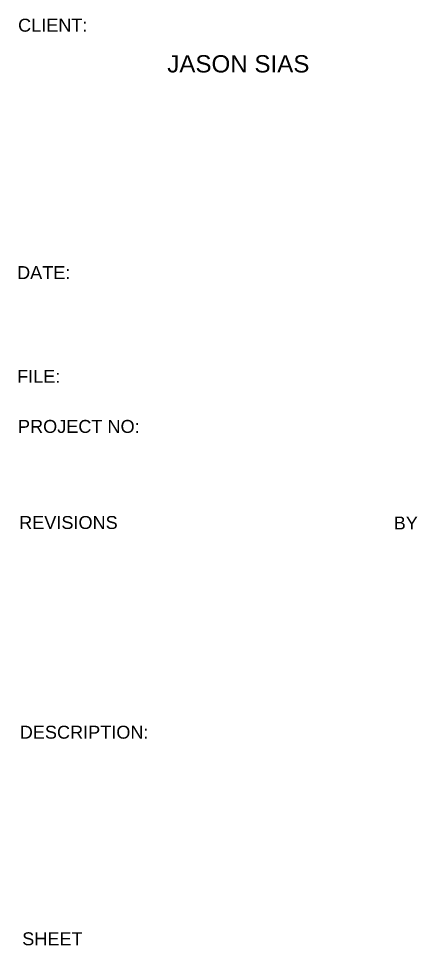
# Model space of a CAD drawing. Header units: metres. Extents: x -150801 to 1016817, y -66838 to 268038.
# Drawn here: x -74409.49 to -74406.61, y 42101.77 to 42108.48 of the extents above; entities that cross this region are included whole.
import ezdxf
from ezdxf.enums import TextEntityAlignment as Align

# ---------------------------------------------------------------- set-up
doc = ezdxf.new("R2010")
doc.units = ezdxf.units.M
doc.layers.add('NOTE-1', color=3, linetype='Continuous')
doc.layers.add('TEXTM', color=2, linetype='Continuous')
doc.styles.add('ARIAL', font='arial.ttf')

msp = doc.modelspace()

# ---------------------------------------------------------------- texts
at = {"layer": 'NOTE-1', "color": 2, "linetype": 'Continuous', "style": 'ARIAL'}
msp.add_text('JASON SIAS', height=0.125, dxfattribs=at).set_placement((-74407.9029, 42108.0912), align=Align.CENTER)
at = {"layer": 'TEXTM', "color": 240, "style": 'ARIAL'}
for s, p in [('CLIENT:', (-74409.4964, 42108.3864)), ('DATE:', (-74409.5038, 42106.5958)), ('FILE:', (-74409.5038, 42105.8447)), ('PROJECT NO:', (-74409.4972, 42105.4822)), ('REVISIONS     ', (-74409.4888, 42104.7866)), ('BY', (-74406.7787, 42104.783)), ('DESCRIPTION:', (-74409.4843, 42103.2687)), ('SHEET    ', (-74409.4665, 42101.7732))]:
    msp.add_text(s, height=0.09375, dxfattribs=at).set_placement(p)

doc.saveas('drawing.dxf')
